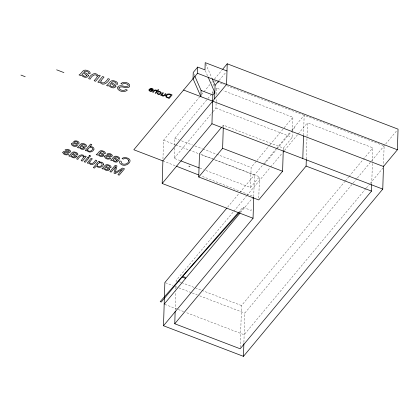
<?xml version="1.0" encoding="UTF-8"?>
<svg xmlns="http://www.w3.org/2000/svg" width="419" height="419" viewBox="0 0 419 419"><rect width="100%" height="100%" fill="white"/><g stroke="black" fill="none" stroke-linecap="round" stroke-linejoin="round"><path stroke-width="0.31" stroke-dasharray="2.1 1.57" d="M162.954 158.958L163.546 140.245L199.496 97.077M180.27 160.66L174.163 158.324L174.487 147.959M174.571 145.372L174.791 138.249L211.569 94.097M175.189 310.217L175.781 291.498M175.86 288.916L175.959 285.69M176.085 281.819L176.121 280.531L233.425 211.731M212.899 93.055L212.978 90.546M213.114 86.157L213.192 83.648M213.025 111.663L215.953 108.149L216.136 102.32M216.152 101.676L216.256 98.434M216.377 94.553L216.581 88.074L220.247 89.477M223.29 127.088L223.353 125.155L283.323 148.101L283.265 150.033M240.218 347.503L241.533 305.556L344.847 181.511M243.905 342.365L244.827 313.113L352.746 183.538M205.912 170.47L250.489 187.523L251.122 167.448L256.554 160.927M258.78 198.004L259.445 176.771L200.685 154.292M283.323 148.101L292.279 137.348L292.462 131.524M292.483 130.875L292.907 117.278L223.296 90.645M294.206 127.224L294.175 128.303L276.765 149.211M303.529 135.264L304.157 115.277L384.118 145.87L383.474 166.5M306.32 158.979L307.012 137.039M307.033 136.395L307.457 122.84L372.868 147.865L372.444 161.42M371.732 184.004L372.423 162.064M201.586 94.568L209.945 84.528M211.621 82.522L212.454 81.516M214.523 79.039L221.897 70.188M219.179 80.375L226.171 71.974M211.983 93.594L213.659 91.588M215.743 89.079L216.581 88.074M174.163 158.324L212.606 112.161M222.096 126.669L223.353 125.155M256.973 160.425L269.506 145.372M269.925 144.869L283.715 128.314M284.134 127.811L292.907 117.278M227.632 207.164L239.349 193.096M239.762 192.593L275.969 149.127M276.383 148.63L290.063 132.2M291.724 130.209L304.157 115.277M264.326 164.143L276.346 149.709M250.489 187.523L259.445 176.771M233.844 211.228L246.393 196.16M246.812 195.657L270.234 167.537M270.653 167.034L282.364 152.972M284.454 150.463L297.836 134.394M298.255 133.891L307.457 122.84M240.338 212.705L252.893 197.632M251.688 209.668L251.091 210.385L242.957 207.274L239.081 211.695M345.266 181.013L348.608 176.991M349.027 176.493L362.833 159.917M363.247 159.419L372.868 147.865M353.165 183.035L356.93 178.515M357.349 178.012L371.155 161.441M371.569 160.938L396.819 130.623M365.871 188.581L244.146 334.734L185.549 312.312M366.29 188.079L369.637 184.061M370.056 183.559L383.024 167.993M239.846 211.967L243.743 207.573M213.9 80.747L216.34 81.684M216.953 81.915L224.27 84.717M226.71 85.649L303.55 115.047M215.953 108.149L292.279 137.348M174.791 138.249L179.065 139.883M181.511 140.815L192.499 145.021M194.945 145.959L202.272 148.761M202.88 148.996L251.122 167.448M163.546 140.245L175.132 144.681M175.739 144.911L188.545 149.813M189.158 150.044L198.302 153.543M200.743 154.475L254.412 175.006L253.731 196.626L201.047 175.901M199.811 168.134L203.472 169.538M179.18 281.699L181.013 282.401M181.626 282.636L201.188 290.116M201.801 290.351L241.533 305.556M165.474 282.757L172.801 285.559M175.242 286.491L178.295 287.659M178.903 287.895L191.724 292.797M192.331 293.033L197.213 294.897M199.659 295.835L244.827 313.113M164.793 304.377L177.614 309.28M178.222 309.51L184.936 312.082M162.897 160.891L176.216 166.133M193.756 73.665L194.542 75.462M205.719 63.84L211.689 77.557M205.231 70.471L207.567 75.839"/><path stroke-width="0.63" d="M163.504 325.762L253.05 218.247L162.184 183.48L162.897 160.891L226.574 84.423L227.224 63.793L398.05 129.146L397.401 149.777L383.474 166.5L382.762 189.105L243.465 356.349L163.504 325.762L164.866 282.521L226.794 208.164M371.716 184.648L371.512 191.106L240.176 348.791L174.765 323.767L175.152 311.506M162.897 160.891L133.818 149.766L197.511 73.304L197.705 67.092L204.975 69.873L205.2 62.651L226.993 70.989M194.804 76.059L201.083 90.441L200.89 96.648L193.033 78.672L193.232 72.466L197.705 67.092M283.244 150.678L282.595 171.266L258.717 199.936L198.742 176.991L199.47 153.831L221.677 127.172M162.184 183.48L211.935 123.752L212.836 94.94L214.837 92.541L208.086 77.033M212.862 101.23L212.611 102.131M214.643 98.748L215.062 85.314L212.208 78.751M198.742 176.991L222.625 148.321L223.269 127.732M243.465 356.349L243.868 343.632M253.05 218.247L253.71 197.265M302.801 158.513L303.508 135.908M306.299 159.623L306.1 166.081L174.765 323.767M222.714 69.203L227.224 63.793M215.062 85.314L218.765 80.867M283.197 151.966L284.035 150.966M239.411 212.454L182.668 276.383L161.289 302.052L160.199 301.633L238.647 212.187M164.185 304.142L239.925 213.208M183.564 90.038L383.474 166.5M197.511 73.304L397.401 149.777M201.083 90.441L212.836 94.94M211.935 123.752L382.762 189.105M56.638 69.816L63.908 72.597M306.085 166.076L371.512 191.106M222.625 148.321L282.595 171.266M20.95 75.08L25.192 76.703M180.877 160.891L199.198 167.899M188.88 166.17L189.975 166.589M182.668 276.383L185.696 277.54M182.071 277.1L185.706 278.488M176.216 166.133L198.622 174.948M118.938 87.88L118.923 88.294C120.253 90.462 123.961 91.19 125.951 89.488L127.355 90.137C124.637 92.819 117.629 91.635 117.341 87.498C119.714 83.407 124.972 87.864 128.172 86.057L128.209 84.989C126.721 83.575 124.024 82.758 122.317 84.245L120.876 83.596C123.259 80.993 131.027 82.663 129.618 86.702C126.674 89.802 121.594 84.853 118.938 87.88M128.733 160.498C129.136 164.777 120.389 165.856 121.175 161.252L119.714 160.975L119.614 162.624A4.206 2.802 1.8 0 0 120.672 163.97C125.69 168.695 135.651 159.545 125.993 157.649A4.054 2.703 1.8 0 0 123.249 157.853L122.055 158.429L123.155 159.11C124.914 157.932 127.905 158.429 128.733 160.498M149.656 89.923C149.531 91.18 151.547 91.227 152.155 90.425L149.237 89.31L150.651 88.393A1.849 1.231 1.8 0 1 151.835 88.414L152.595 88.702A1.896 1.262 1.8 0 1 153.244 89.394C153.516 91.693 149.562 92.159 148.86 90.158L148.923 89.718L149.656 89.923M62.813 152.338C63.007 154.857 67.103 155.648 68.905 154.14L67.826 153.564L66.679 154.066L65.202 153.831L64.17 153.144L64.201 152.479C66.055 151.479 69.674 154.182 70.643 151.39C69.963 149.41 66.684 148.645 65.034 149.955L66.113 150.505L67.04 150.122L68.281 150.337L69.303 150.96L68.931 151.736C66.977 151.997 64.091 150.117 62.813 152.338M71.419 143.874C71.607 146.393 75.708 147.184 77.505 145.676L76.431 145.1L75.284 145.603L73.807 145.367L72.77 144.681L72.806 144.016C74.661 143.015 78.28 145.718 79.249 142.931C78.568 140.946 75.289 140.182 73.639 141.491L74.718 142.041L75.64 141.659L76.887 141.873L77.908 142.497L77.536 143.272C75.577 143.534 72.697 141.653 71.419 143.874M104.593 156.57C104.787 159.084 108.882 159.88 110.684 158.366L109.605 157.795L108.458 158.298L106.981 158.057L105.949 157.371L105.981 156.706C107.835 155.706 111.454 158.413 112.423 155.622C111.742 153.637 108.463 152.872 106.814 154.182L107.893 154.737L108.82 154.354L110.061 154.564L111.082 155.192L110.71 155.962C108.757 156.224 105.871 154.344 104.593 156.57M166.511 95.993L166.862 96.962L168.799 97.789L171.057 95.076C169.585 94.113 167.171 94.013 166.511 95.993M83.805 156.994L81.171 160.65L82.36 161.106L86.214 156.486L85.141 156.072L84.591 156.732C82.69 152.652 77.725 155.837 76.646 158.921L77.84 159.377C78.636 157.376 82.119 153.846 83.805 156.994M97.349 76.274L96.7 77.646L94.144 80.72L95.595 81.27L100.277 75.65L98.973 75.153L98.308 75.954C95.857 70.942 90.132 74.886 88.645 78.615L90.095 79.17C91.064 76.735 95.302 72.445 97.349 76.274M88.493 75.609C87.424 78.657 82.643 77.316 81.422 74.938L80.553 75.52L79.044 74.938C81.605 73.901 82.417 69.57 85.675 70.125C87.445 70.471 90.918 71.403 90.012 73.838L88.488 73.425L88.461 72.314C87.304 71.261 84.973 70.512 83.936 72.11L87.419 74.063L88.493 75.609M76.52 156.449C75.645 158.958 71.712 157.853 70.706 155.894L69.994 156.376L68.747 155.899C70.858 155.046 71.523 151.479 74.205 151.935C75.656 152.223 78.515 152.987 77.772 154.993L76.52 154.653L76.494 153.742C75.546 152.872 73.624 152.259 72.775 153.569L75.635 155.177L76.52 156.449M85.125 147.986C84.245 150.494 80.312 149.389 79.311 147.43L78.594 147.912L77.353 147.436C79.463 146.582 80.123 143.015 82.805 143.471C84.261 143.759 87.121 144.524 86.372 146.53L85.12 146.189L85.099 145.278C84.146 144.408 82.229 143.796 81.375 145.105L84.24 146.713L85.125 147.986M116 86.131C114.937 89.179 110.155 87.838 108.935 85.46L108.065 86.042L106.552 85.466C109.118 84.428 109.925 80.092 113.188 80.647C114.953 80.993 118.425 81.925 117.519 84.366L116 83.947L115.974 82.842C114.816 81.784 112.481 81.04 111.449 82.632L114.926 84.586L116 86.131M103.975 155.198C103.1 157.706 99.167 156.601 98.161 154.642L97.449 155.124L96.202 154.648C98.313 153.794 98.978 150.227 101.66 150.683C103.111 150.971 105.97 151.736 105.227 153.742L103.975 153.401L103.954 152.49C103.001 151.62 101.079 151.008 100.23 152.317L103.09 153.925L103.975 155.198M109.705 169.14C108.825 171.649 104.891 170.549 103.886 168.59L103.174 169.072L101.932 168.595C104.038 167.741 104.703 164.175 107.384 164.63C108.84 164.918 111.695 165.683 110.951 167.689L109.699 167.349L109.678 166.437C108.725 165.568 106.808 164.955 105.955 166.264L108.82 167.872L109.705 169.14M118.299 160.676C117.425 163.185 113.491 162.08 112.486 160.126L111.773 160.603L110.527 160.126C112.638 159.272 113.303 155.711 115.984 156.167C117.435 156.449 120.295 157.214 119.551 159.22L118.294 158.88L118.273 157.968C117.325 157.099 115.403 156.486 114.555 157.801L117.414 159.403L118.299 160.676M87.76 149.452L87.728 150.138A1.917 1.278 1.8 0 0 89.519 151.233C91.023 151.317 92.719 150.033 92.678 148.483L92.348 147.933C90.776 146.681 88.451 147.718 87.76 149.452M97.245 164.824L97.208 165.515A1.901 1.267 1.8 0 0 98.999 166.615C100.581 166.762 102.995 164.882 101.843 163.284C100.277 162.053 97.936 163.106 97.245 164.824M160.535 92.672L159.754 93.772L158.78 94.034L157.963 93.746L157.843 92.908L157.141 92.714C156.523 95.233 161.661 94.924 161.231 92.442L159.597 91.421L157.979 91.808L158.571 92.117L159.896 91.939A1.173 0.78 1.8 0 1 160.535 92.672M165.741 95.752L166.113 97.135L169.166 98.481L172.12 94.93C170.187 93.73 166.793 93.091 165.741 95.752M115.607 166.783L113.984 173.204L115.141 173.649L122.474 169.286L117.949 174.723L119.185 175.194L124.501 168.815L122.568 168.077L115.256 172.481L116.964 165.929L115.235 165.269L109.925 171.649L111.161 172.125L115.607 166.783M103.509 164.447C102.927 167.459 97.857 168.658 96.386 165.824L94.5 168.087L93.311 167.631L98.633 161.236L99.706 161.645L99.193 162.263C100.827 161.682 103.519 162.399 103.509 164.447M86.801 75.32L86.628 75.855C85.308 76.955 82.669 75.965 82.464 74.247L83.313 72.854L86.801 75.32M75.132 156.214L74.985 156.648C73.901 157.554 71.733 156.737 71.56 155.329L72.262 154.182L75.132 156.214M83.732 147.75L83.591 148.185C82.506 149.091 80.338 148.274 80.165 146.865L80.867 145.718L83.732 147.75M114.314 85.848L114.136 86.377C112.816 87.477 110.181 86.487 109.977 84.769L110.826 83.381L114.314 85.848M102.587 154.962L102.44 155.397C101.356 156.303 99.188 155.491 99.02 154.077L99.717 152.935L102.587 154.962M108.312 168.909L108.17 169.344C107.081 170.25 104.912 169.433 104.745 168.024L105.447 166.877L108.312 168.909M116.911 160.44L116.765 160.875C115.681 161.786 113.512 160.969 113.34 159.555L114.041 158.413L116.911 160.44M94.013 149.112C93.432 152.134 88.121 153.317 86.89 150.316L86.403 150.898L85.298 150.473L90.614 144.094L91.798 144.545L89.891 146.839L90.462 146.718A2.666 1.781 1.8 0 1 92.358 146.943L93.678 147.844L94.013 149.112M156.633 91.206L155.177 93.128L155.837 93.379L158.791 89.834L158.131 89.577L157.067 90.855C155.931 88.818 153.202 90.415 152.652 92.164L153.312 92.416C153.82 91.347 155.554 89.42 156.612 90.996L156.633 91.206M101.016 80.741L100.848 81.736C103.2 85.225 106.835 80.867 108.029 78.62L109.479 79.17C108.029 82.868 102.226 86.859 99.848 81.81L99.162 82.637L97.863 82.14L102.545 76.52L103.996 77.075L101.016 80.741M89.834 161.823L89.697 162.64C91.63 165.51 94.621 161.928 95.6 160.079L96.794 160.535C95.742 163.588 90.719 166.814 88.875 162.703L88.309 163.384L87.241 162.975L91.091 158.351L92.285 158.806L89.834 161.823M162.09 94.584L162.012 95.034C163.091 96.632 164.751 94.642 165.296 93.61L165.961 93.866C165.484 95.652 162.509 97.26 161.556 95.071L161.242 95.448L160.645 95.223L162.787 92.651L163.452 92.903L162.09 94.584M152.568 89.713L152.416 90.054L150.232 89.216L151.668 88.812L152.568 89.713M88.027 157.177L84.177 161.802L85.366 162.258L89.221 157.633L88.027 157.177M89.493 155.418L88.739 156.318L89.933 156.779L90.682 155.878L89.493 155.418"/></g></svg>
